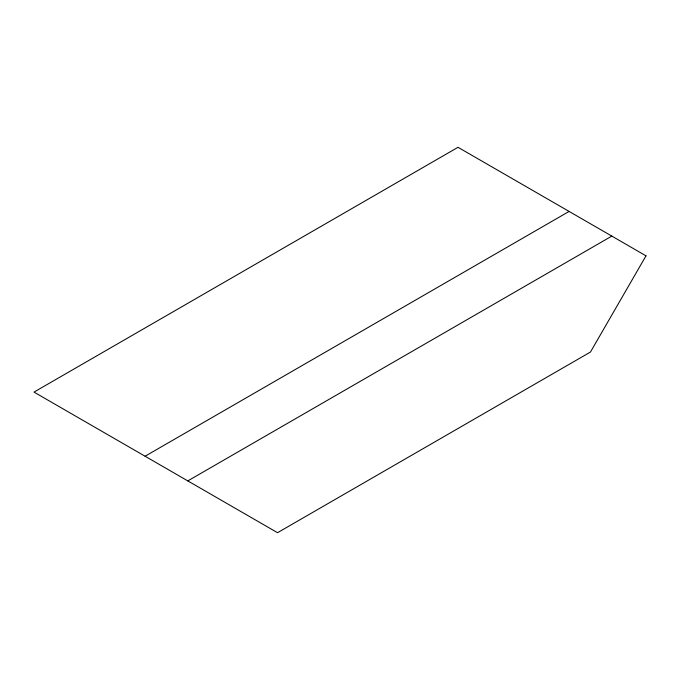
<?xml version="1.0" encoding="UTF-8"?>
<svg xmlns="http://www.w3.org/2000/svg" width="680" height="680" viewBox="0 0 680 680"><rect width="100%" height="100%" fill="white"/><g stroke="black" fill="none" stroke-linecap="round" stroke-linejoin="round"><path stroke-width="1.02" d="M145.087 456.229L569.092 211.429M187.807 480.896L611.821 236.096M646 255.833L590.461 352.036L277.534 532.703L34 392.096L458.014 147.296L646 255.833"/></g></svg>
